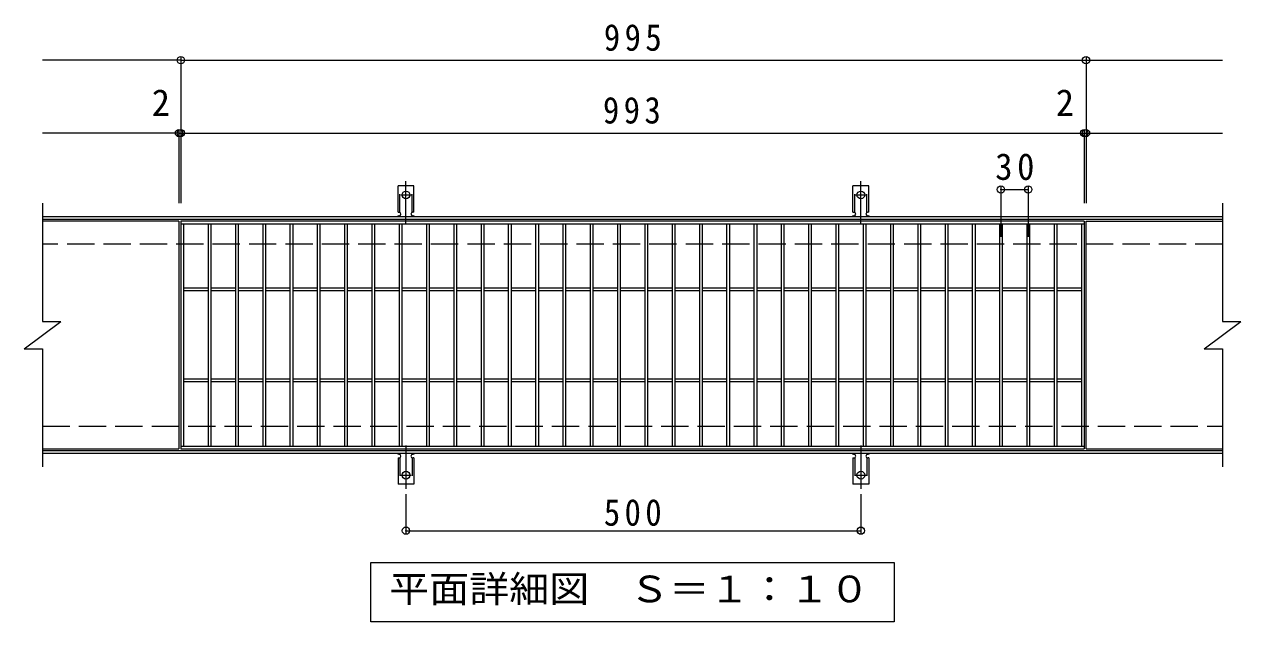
# Model space of a CAD drawing. Units: millimetres on the paper, enlarged 2 times, with parts at other scales. Extents: x -299 to 341, y -275 to 232.
# Drawn here: x -157.4 to 110, y 101.1 to 232.3 of the extents above; entities that cross this region are included whole.
import ezdxf
from ezdxf.enums import TextEntityAlignment as Align

# ---------------------------------------------------------------- set-up
doc = ezdxf.new("R2010")
doc.units = ezdxf.units.MM
doc.header["$LTSCALE"] = 2
doc.header["$PDMODE"] = 32
doc.header["$PDSIZE"] = 1.6
for name, pattern in [('CHAIN2', [12, 9, -1, 1, -1]), ('DASHED2', [3, 2, -1]), ('DASHED3', [4, 3, -1])]:
    doc.linetypes.add(name, pattern=pattern)
for name, color, linetype, lineweight in [('C-1', 2, 'Continuous', 9), ('C-2', 3, 'Continuous', 9), ('C-4', 7, 'Continuous', 9), ('C-5', 7, 'Continuous', 9), ('C-A', 3, 'Continuous', 9)]:
    doc.layers.add(name, color=color, linetype=linetype, lineweight=lineweight)
doc.styles.add('ＭＳ ゴシック', font='')
doc.styles.get('ＭＳ ゴシック').set_extended_font_data('MS Gothic')

msp = doc.modelspace()

# ---------------------------------------------------------------- linework, layer by layer
at = {"layer": 'C-1'}
for p, q in [((106.024, 190.053), (-153.376, 190.053)), ((106.024, 189.453), (-153.376, 189.453)), ((-153.376, 138.653), (106.024, 138.653)), ((-153.376, 138.053), (106.024, 138.053))]:
    msp.add_line(p, q, dxfattribs=at)
at = {"layer": 'C-1', "linetype": 'DASHED3'}
for p, q in [((106.024, 184.053), (-153.376, 184.053)), ((-153.376, 144.053), (106.024, 144.053))]:
    msp.add_line(p, q, dxfattribs=at)
at = {"layer": 'C-2'}
for p, q in [((-153.376, 193.053), (-153.376, 167.053)), ((106.024, 193.053), (106.024, 167.053)), ((-123.376, 189.053), (-153.376, 189.053)), ((-123.376, 189.053), (-123.376, 139.053)), ((75.624, 189.053), (-122.976, 189.053)), ((-122.976, 189.053), (-122.976, 139.053)), ((75.624, 188.453), (-122.976, 188.453)), ((-122.376, 188.453), (-122.376, 139.653)), ((-116.976, 188.453), (-116.976, 139.653)), ((-116.376, 188.453), (-116.376, 139.653)), ((-110.976, 188.453), (-110.976, 139.653)), ((-110.376, 188.453), (-110.376, 139.653)), ((-104.976, 188.453), (-104.976, 139.653)), ((-104.376, 188.453), (-104.376, 139.653)), ((-98.976, 188.453), (-98.976, 139.653)), ((-98.376, 188.453), (-98.376, 139.653)), ((-92.976, 188.453), (-92.976, 139.653)), ((-92.376, 188.453), (-92.376, 139.653)), ((-86.976, 188.453), (-86.976, 139.653)), ((-86.376, 188.453), (-86.376, 139.653)), ((-80.976, 188.453), (-80.976, 139.653)), ((-80.376, 188.453), (-80.376, 139.653)), ((-74.976, 188.453), (-74.976, 139.653)), ((-74.376, 188.453), (-74.376, 139.653)), ((-68.976, 188.453), (-68.976, 139.653)), ((-68.376, 188.453), (-68.376, 139.653)), ((-62.976, 188.453), (-62.976, 139.653)), ((-62.376, 188.453), (-62.376, 139.653)), ((-56.976, 188.453), (-56.976, 139.653)), ((-56.376, 188.453), (-56.376, 139.653)), ((-50.976, 188.453), (-50.976, 139.653)), ((-50.376, 188.453), (-50.376, 139.653)), ((-44.976, 188.453), (-44.976, 139.653)), ((-44.376, 188.453), (-44.376, 139.653)), ((-38.976, 188.453), (-38.976, 139.653)), ((-38.376, 188.453), (-38.376, 139.653)), ((-32.976, 188.453), (-32.976, 139.653)), ((-32.376, 188.453), (-32.376, 139.653)), ((-26.976, 188.453), (-26.976, 139.653)), ((-26.376, 188.453), (-26.376, 139.653)), ((-20.976, 188.453), (-20.976, 139.653)), ((-20.376, 188.453), (-20.376, 139.653)), ((-14.976, 188.453), (-14.976, 139.653)), ((-14.376, 188.453), (-14.376, 139.653)), ((-8.976, 188.453), (-8.976, 139.653)), ((-8.376, 188.453), (-8.376, 139.653)), ((-2.976, 188.453), (-2.976, 139.653)), ((-2.376, 188.453), (-2.376, 139.653)), ((3.024, 188.453), (3.024, 139.653)), ((3.624, 188.453), (3.624, 139.653)), ((9.024, 188.453), (9.024, 139.653)), ((9.624, 188.453), (9.624, 139.653)), ((15.024, 188.453), (15.024, 139.653)), ((15.624, 188.453), (15.624, 139.653)), ((21.024, 188.453), (21.024, 139.653)), ((21.624, 188.453), (21.624, 139.653)), ((27.024, 188.453), (27.024, 139.653)), ((27.624, 188.453), (27.624, 139.653)), ((33.024, 188.453), (33.024, 139.653)), ((33.624, 188.453), (33.624, 139.653)), ((39.024, 188.453), (39.024, 139.653)), ((39.624, 188.453), (39.624, 139.653)), ((45.024, 188.453), (45.024, 139.653)), ((45.624, 188.453), (45.624, 139.653)), ((51.024, 188.453), (51.024, 139.653)), ((51.624, 188.453), (51.624, 139.653)), ((57.024, 188.453), (57.024, 139.653)), ((57.624, 188.453), (57.624, 139.653)), ((63.024, 188.453), (63.024, 139.653)), ((63.624, 188.453), (63.624, 139.653)), ((69.024, 188.453), (69.024, 139.653)), ((69.624, 188.453), (69.624, 139.653)), ((75.024, 188.453), (75.024, 139.653)), ((75.624, 189.053), (75.624, 139.053)), ((76.024, 189.053), (106.024, 189.053)), ((76.024, 139.053), (76.024, 189.053)), ((-116.976, 174.353), (-122.376, 174.353)), ((-110.976, 174.353), (-116.376, 174.353)), ((-104.976, 174.353), (-110.376, 174.353)), ((-98.976, 174.353), (-104.376, 174.353)), ((-92.976, 174.353), (-98.376, 174.353)), ((-86.976, 174.353), (-92.376, 174.353)), ((-80.976, 174.353), (-86.376, 174.353)), ((-74.976, 174.353), (-80.376, 174.353)), ((-68.976, 174.353), (-74.376, 174.353)), ((-62.976, 174.353), (-68.376, 174.353)), ((-56.976, 174.353), (-62.376, 174.353)), ((-50.976, 174.353), (-56.376, 174.353)), ((-44.976, 174.353), (-50.376, 174.353)), ((-38.976, 174.353), (-44.376, 174.353)), ((-32.976, 174.353), (-38.376, 174.353)), ((-26.976, 174.353), (-32.376, 174.353)), ((-20.976, 174.353), (-26.376, 174.353)), ((-14.976, 174.353), (-20.376, 174.353)), ((-8.976, 174.353), (-14.376, 174.353)), ((-2.976, 174.353), (-8.376, 174.353)), ((3.024, 174.353), (-2.376, 174.353)), ((9.024, 174.353), (3.624, 174.353)), ((15.024, 174.353), (9.624, 174.353)), ((21.024, 174.353), (15.624, 174.353)), ((27.024, 174.353), (21.624, 174.353)), ((33.024, 174.353), (27.624, 174.353)), ((39.024, 174.353), (33.624, 174.353)), ((45.024, 174.353), (39.624, 174.353)), ((51.024, 174.353), (45.624, 174.353)), ((57.024, 174.353), (51.624, 174.353)), ((63.024, 174.353), (57.624, 174.353)), ((69.024, 174.353), (63.624, 174.353)), ((75.024, 174.353), (69.624, 174.353)), ((-116.976, 173.753), (-122.376, 173.753)), ((-110.976, 173.753), (-116.376, 173.753)), ((-104.976, 173.753), (-110.376, 173.753)), ((-98.976, 173.753), (-104.376, 173.753)), ((-92.976, 173.753), (-98.376, 173.753)), ((-86.976, 173.753), (-92.376, 173.753)), ((-80.976, 173.753), (-86.376, 173.753)), ((-74.976, 173.753), (-80.376, 173.753)), ((-68.976, 173.753), (-74.376, 173.753)), ((-62.976, 173.753), (-68.376, 173.753)), ((-56.976, 173.753), (-62.376, 173.753)), ((-50.976, 173.753), (-56.376, 173.753)), ((-44.976, 173.753), (-50.376, 173.753)), ((-38.976, 173.753), (-44.376, 173.753)), ((-32.976, 173.753), (-38.376, 173.753)), ((-26.976, 173.753), (-32.376, 173.753)), ((-20.976, 173.753), (-26.376, 173.753)), ((-14.976, 173.753), (-20.376, 173.753)), ((-8.976, 173.753), (-14.376, 173.753)), ((-2.976, 173.753), (-8.376, 173.753)), ((3.024, 173.753), (-2.376, 173.753)), ((9.024, 173.753), (3.624, 173.753)), ((15.024, 173.753), (9.624, 173.753)), ((21.024, 173.753), (15.624, 173.753)), ((27.024, 173.753), (21.624, 173.753)), ((33.024, 173.753), (27.624, 173.753)), ((39.024, 173.753), (33.624, 173.753)), ((45.024, 173.753), (39.624, 173.753)), ((51.024, 173.753), (45.624, 173.753)), ((57.024, 173.753), (51.624, 173.753)), ((63.024, 173.753), (57.624, 173.753)), ((69.024, 173.753), (63.624, 173.753)), ((75.024, 173.753), (69.624, 173.753)), ((-157.376, 161.053), (-149.376, 167.053)), ((-153.376, 167.053), (-149.376, 167.053)), ((102.024, 161.053), (110.024, 167.053)), ((106.024, 167.053), (110.024, 167.053)), ((-157.376, 161.053), (-153.376, 161.053)), ((-153.376, 161.053), (-153.376, 135.053)), ((102.024, 161.053), (106.024, 161.053)), ((106.024, 161.053), (106.024, 135.053)), ((-116.976, 154.353), (-122.376, 154.353)), ((-116.976, 153.753), (-122.376, 153.753)), ((-110.976, 154.353), (-116.376, 154.353)), ((-110.976, 153.753), (-116.376, 153.753)), ((-104.976, 154.353), (-110.376, 154.353)), ((-104.976, 153.753), (-110.376, 153.753)), ((-98.976, 154.353), (-104.376, 154.353)), ((-98.976, 153.753), (-104.376, 153.753)), ((-92.976, 154.353), (-98.376, 154.353)), ((-92.976, 153.753), (-98.376, 153.753)), ((-86.976, 154.353), (-92.376, 154.353)), ((-86.976, 153.753), (-92.376, 153.753)), ((-80.976, 154.353), (-86.376, 154.353)), ((-80.976, 153.753), (-86.376, 153.753)), ((-74.976, 154.353), (-80.376, 154.353)), ((-74.976, 153.753), (-80.376, 153.753)), ((-68.976, 154.353), (-74.376, 154.353)), ((-68.976, 153.753), (-74.376, 153.753)), ((-62.976, 154.353), (-68.376, 154.353)), ((-62.976, 153.753), (-68.376, 153.753)), ((-56.976, 154.353), (-62.376, 154.353)), ((-56.976, 153.753), (-62.376, 153.753)), ((-50.976, 154.353), (-56.376, 154.353)), ((-50.976, 153.753), (-56.376, 153.753)), ((-44.976, 154.353), (-50.376, 154.353)), ((-44.976, 153.753), (-50.376, 153.753)), ((-38.976, 154.353), (-44.376, 154.353)), ((-38.976, 153.753), (-44.376, 153.753)), ((-32.976, 154.353), (-38.376, 154.353)), ((-32.976, 153.753), (-38.376, 153.753)), ((-26.976, 154.353), (-32.376, 154.353)), ((-26.976, 153.753), (-32.376, 153.753)), ((-20.976, 154.353), (-26.376, 154.353)), ((-20.976, 153.753), (-26.376, 153.753)), ((-14.976, 154.353), (-20.376, 154.353)), ((-14.976, 153.753), (-20.376, 153.753)), ((-8.976, 154.353), (-14.376, 154.353)), ((-8.976, 153.753), (-14.376, 153.753)), ((-2.976, 154.353), (-8.376, 154.353)), ((-2.976, 153.753), (-8.376, 153.753)), ((3.024, 154.353), (-2.376, 154.353)), ((3.024, 153.753), (-2.376, 153.753)), ((9.024, 154.353), (3.624, 154.353)), ((9.024, 153.753), (3.624, 153.753)), ((15.024, 154.353), (9.624, 154.353)), ((15.024, 153.753), (9.624, 153.753)), ((21.024, 154.353), (15.624, 154.353)), ((21.024, 153.753), (15.624, 153.753)), ((27.024, 154.353), (21.624, 154.353)), ((27.024, 153.753), (21.624, 153.753)), ((33.024, 154.353), (27.624, 154.353)), ((33.024, 153.753), (27.624, 153.753)), ((39.024, 154.353), (33.624, 154.353)), ((39.024, 153.753), (33.624, 153.753)), ((45.024, 154.353), (39.624, 154.353)), ((45.024, 153.753), (39.624, 153.753)), ((51.024, 154.353), (45.624, 154.353)), ((51.024, 153.753), (45.624, 153.753)), ((57.024, 154.353), (51.624, 154.353)), ((57.024, 153.753), (51.624, 153.753)), ((63.024, 154.353), (57.624, 154.353)), ((63.024, 153.753), (57.624, 153.753)), ((69.024, 154.353), (63.624, 154.353)), ((69.024, 153.753), (63.624, 153.753)), ((75.024, 154.353), (69.624, 154.353)), ((75.024, 153.753), (69.624, 153.753)), ((-153.376, 139.053), (-123.376, 139.053)), ((-122.976, 139.653), (75.624, 139.653)), ((-122.976, 139.053), (75.624, 139.053)), ((76.024, 139.053), (106.024, 139.053))]:
    msp.add_line(p, q, dxfattribs=at)
at = {"layer": 'C-4'}
for p, q in [((-122.976, 225.053), (-122.976, 193.053)), ((76.024, 225.053), (76.024, 193.053)), ((-122.976, 224.453), (-153.376, 224.453)), ((-122.976, 224.453), (76.024, 224.453)), ((76.024, 224.453), (106.024, 224.453)), ((-123.376, 209.053), (-123.376, 193.053)), ((75.624, 209.053), (75.624, 193.053)), ((-123.376, 208.453), (-153.376, 208.453)), ((-123.376, 208.453), (-122.976, 208.453)), ((-122.976, 208.453), (75.624, 208.453)), ((75.624, 208.453), (76.024, 208.453)), ((76.024, 208.453), (106.024, 208.453)), ((57.324, 196.653), (57.324, 185.643)), ((57.324, 196.053), (63.324, 196.053)), ((63.324, 196.653), (63.324, 185.643)), ((-73.476, 129.109), (-73.476, 120.453)), ((26.524, 129.109), (26.524, 120.453)), ((-73.476, 121.053), (26.524, 121.053))]:
    msp.add_line(p, q, dxfattribs=at)
for p in [(-122.976, 224.453), (76.024, 224.453), (-123.376, 208.453), (-122.976, 208.453), (75.624, 208.453), (76.024, 208.453), (57.324, 196.053), (63.324, 196.053), (-73.476, 121.053), (26.524, 121.053)]:
    msp.add_point(p, dxfattribs=at)
at = {"layer": 'C-5'}
msp.add_lwpolyline([(-81.176, 101.053), (-81.176, 114.053), (33.824, 114.053), (33.824, 101.053)], close=True, dxfattribs=at)
at = {"layer": 'C-A'}
for p, q in [((-75.226, 191.053), (-75.226, 196.853)), ((-71.726, 196.853), (-75.226, 196.853)), ((-71.726, 191.053), (-71.726, 196.853)), ((24.774, 191.053), (24.774, 196.853)), ((28.274, 196.853), (24.774, 196.853)), ((28.274, 191.053), (28.274, 196.853)), ((-75.226, 191.053), (-74.976, 191.053)), ((-75.076, 190.253), (-74.976, 190.253)), ((-71.977, 190.253), (-71.874, 190.253)), ((-71.726, 191.053), (-71.976, 191.053)), ((24.774, 191.053), (25.024, 191.053)), ((24.924, 190.253), (25.024, 190.253)), ((28.023, 190.253), (28.126, 190.253)), ((28.274, 191.053), (28.024, 191.053)), ((-75.226, 137.053), (-74.976, 137.053)), ((-75.226, 137.053), (-75.226, 131.253)), ((-75.076, 137.853), (-74.976, 137.853)), ((-71.977, 137.853), (-71.874, 137.853)), ((-71.726, 137.053), (-71.976, 137.053)), ((-71.726, 137.053), (-71.726, 131.253)), ((24.774, 137.053), (25.024, 137.053)), ((24.774, 137.053), (24.774, 131.253)), ((24.924, 137.853), (25.024, 137.853)), ((28.023, 137.853), (28.126, 137.853)), ((28.274, 137.053), (28.024, 137.053)), ((28.274, 137.053), (28.274, 131.253)), ((-71.726, 131.253), (-75.226, 131.253)), ((28.274, 131.253), (24.774, 131.253))]:
    msp.add_line(p, q, dxfattribs=at)
at = {"layer": 'C-A', "linetype": 'DASHED2'}
for p, q in [((-74.826, 191.024), (-74.826, 196.853)), ((-72.126, 191.024), (-72.126, 196.853)), ((25.174, 191.024), (25.174, 196.853)), ((27.874, 191.024), (27.874, 196.853)), ((-74.826, 137.082), (-74.826, 131.253)), ((-72.126, 137.082), (-72.126, 131.253)), ((25.174, 137.082), (25.174, 131.253)), ((27.874, 137.082), (27.874, 131.253))]:
    msp.add_line(p, q, dxfattribs=at)
at = {"layer": 'C-A', "color": 7, "linetype": 'CHAIN2'}
for p, q in [((-73.476, 188.359), (-73.476, 197.839)), ((26.524, 188.359), (26.524, 197.839)), ((-74.631, 194.853), (-72.321, 194.853)), ((25.369, 194.853), (27.679, 194.853)), ((-73.476, 139.746), (-73.476, 130.266)), ((26.524, 139.746), (26.524, 130.266)), ((-74.631, 133.253), (-72.321, 133.253)), ((25.369, 133.253), (27.679, 133.253))]:
    msp.add_line(p, q, dxfattribs=at)
at = {"layer": 'C-A'}
for centre in [(-73.476, 194.853), (26.524, 194.853), (-73.476, 133.253), (26.524, 133.253)]:
    msp.add_circle(centre, 0.85, dxfattribs=at)
for centre, start, end in [((-75.076, 189.853), 90.27596, 150.00047), ((-74.976, 190.653), 270, 90), ((-71.976, 190.653), 90, 269.8667), ((-71.876, 189.853), 29.99927, 89.75836), ((24.924, 189.853), 90.27596, 150.00047), ((25.024, 190.653), 270, 90), ((28.024, 190.653), 90, 269.8667), ((28.124, 189.853), 29.99927, 89.75836), ((-75.076, 138.253), 209.99951, 269.72403), ((-74.976, 137.453), 270, 90), ((-71.976, 137.453), 90.13329, 270), ((-71.876, 138.253), 270.24162, 330.00072), ((24.924, 138.253), 209.99951, 269.72403), ((25.024, 137.453), 270, 90), ((28.024, 137.453), 90.13329, 270), ((28.124, 138.253), 270.24162, 330.00072)]:
    msp.add_arc(centre, 0.4, start, end, dxfattribs=at)

# ---------------------------------------------------------------- texts
at = {"layer": 'C-4', "color": 2, "style": 'ＭＳ ゴシック'}
for p in [(-129.361, 210.453), (69.387, 210.453)]:
    msp.add_text('2', height=5.865, dxfattribs=at).set_placement(p, align=Align.BOTTOM_LEFT)
at = {"layer": 'C-4', "color": 2, "char_height": 5.865, "attachment_point": 7, "style": 'ＭＳ ゴシック'}
for s, insert in [('\\T1.27;\\W0.9;995', (-29.976, 226.453)), ('\\T1.27;\\W0.9;993', (-30.176, 210.453)), ('\\T1.27;\\W0.95;30', (56.074, 198.053)), ('\\T1.27;\\W0.9;500', (-29.976, 122.053))]:
    msp.add_mtext(s, dxfattribs=dict(at, insert=insert))
at = {"layer": 'C-5', "color": 2, "style": 'ＭＳ ゴシック', "width": 1.1}
msp.add_text('平面詳細図\u3000Ｓ＝１：１０', height=5.865, dxfattribs=at).set_placement((-77.176, 103.553), align=Align.BOTTOM_LEFT)

doc.saveas('drawing.dxf')
